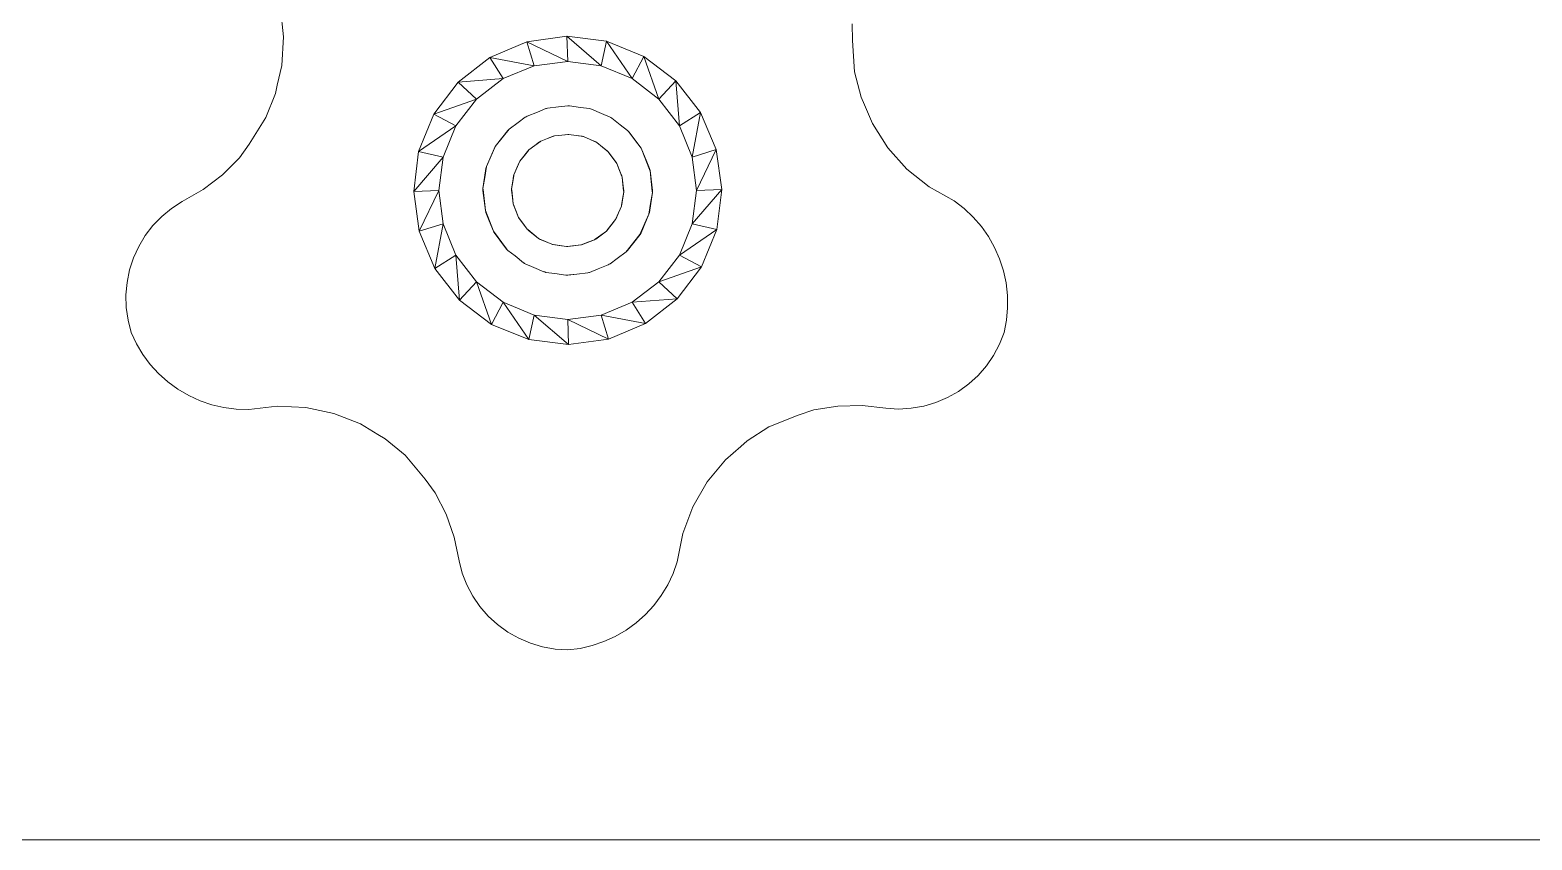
# Model space of a CAD drawing. Header units: inches. Extents: x -827 to 154, y -802 to 207.
# Drawn here: x -465.292 to -462.054, y -213.343 to -211.598 of the extents above; entities that cross this region are included whole.
import ezdxf

# ---------------------------------------------------------------- set-up
doc = ezdxf.new("R2010")
doc.units = ezdxf.units.IN
doc.header["$MEASUREMENT"] = 0
doc.layers.add('Layer0', color=7, linetype='Continuous', lineweight=9)
doc.layers.add('Miter_Saw_Station_skp', color=8, linetype='Continuous', lineweight=9)

# ---------------------------------------------------------------- blocks, each defined once
blk = doc.blocks.new('Miter_Saw_Station_skp_23-V33-Level 1')
at = {"layer": 'Layer0'}
for p, q in [((0.1475, 0.9312), (0.173, 0.9395)), ((0.1475, 0.9312), (0.173, 0.9395)), ((0.173, 0.9395), (0.1992, 0.9452)), ((0.173, 0.9395), (0.1992, 0.9452)), ((0.1992, 0.9452), (0.2259, 0.9482)), ((0.1992, 0.9452), (0.2259, 0.9482)), ((0.2259, 0.9482), (0.2527, 0.9485)), ((0.2259, 0.9482), (0.2527, 0.9485)), ((0.2527, 0.9485), (0.2794, 0.9462)), ((0.2527, 0.9485), (0.2794, 0.9462)), ((0.2794, 0.9462), (0.3057, 0.9409)), ((0.2794, 0.9462), (0.3057, 0.9409)), ((0.3057, 0.9409), (0.3311, 0.9309)), ((0.3057, 0.9409), (0.3311, 0.9309)), ((0.0776, 0.8918), (0.0995, 0.9073)), ((0.0776, 0.8918), (0.0995, 0.9073)), ((0.0995, 0.9073), (0.1229, 0.9204)), ((0.0995, 0.9073), (0.1229, 0.9204)), ((0.1475, 0.9312), (0.1229, 0.9204)), ((0.1229, 0.9204), (0.1475, 0.9312)), ((0.3311, 0.9309), (0.3552, 0.9181)), ((0.3311, 0.9309), (0.3552, 0.9181)), ((0.3552, 0.9181), (0.3777, 0.9027)), ((0.3552, 0.9181), (0.3777, 0.9027)), ((0.0573, 0.8743), (0.0389, 0.8547)), ((0.0389, 0.8547), (0.0573, 0.8743)), ((0.0573, 0.8743), (0.0776, 0.8918)), ((0.0573, 0.8743), (0.0776, 0.8918)), ((0.3777, 0.9027), (0.3983, 0.8848)), ((0.3777, 0.9027), (0.3983, 0.8848)), ((0.3983, 0.8848), (0.4167, 0.8647)), ((0.4167, 0.8647), (0.3983, 0.8848)), ((0.0389, 0.8547), (0.0225, 0.8335)), ((0.0225, 0.8335), (0.0389, 0.8547)), ((0.4327, 0.8426), (0.4167, 0.8647)), ((0.4167, 0.8647), (0.4327, 0.8426)), ((0.4461, 0.8189), (0.4327, 0.8426)), ((0.4327, 0.8426), (0.4461, 0.8189)), ((-0.0076, 0.7796), (0.0225, 0.8335)), ((0.0225, 0.8335), (-0.0076, 0.7796)), ((0.4461, 0.8189), (0.4567, 0.7937)), ((0.4567, 0.7937), (0.4461, 0.8189)), ((-0.0462, 0.7313), (-0.0076, 0.7796)), ((-0.0076, 0.7796), (-0.0462, 0.7313)), ((0.4567, 0.7937), (0.4644, 0.7676)), ((0.4644, 0.7676), (0.4567, 0.7937)), ((0.4567, 0.7937), (0.4644, 0.7676)), ((0.4567, 0.7937), (0.4644, 0.7676)), ((0.4644, 0.7676), (0.4691, 0.7407)), ((0.4691, 0.7407), (0.4644, 0.7676)), ((0.4644, 0.7676), (0.4691, 0.7407)), ((0.4644, 0.7676), (0.4691, 0.7407)), ((-0.0921, 0.69), (-0.0462, 0.7313)), ((-0.0921, 0.69), (-0.0462, 0.7313)), ((0.4691, 0.7407), (0.4707, 0.7135)), ((0.4707, 0.7135), (0.4691, 0.7407)), ((0.4691, 0.7407), (0.4707, 0.7135)), ((0.4691, 0.7407), (0.4707, 0.7135)), ((0.4707, 0.7135), (0.4691, 0.6862)), ((0.4691, 0.6862), (0.4707, 0.7135)), ((0.4691, 0.6862), (0.4707, 0.7135)), ((0.4691, 0.6862), (0.4707, 0.7135)), ((-0.1442, 0.6569), (-0.0921, 0.69)), ((-0.1442, 0.6569), (-0.0921, 0.69)), ((0.4632, 0.6345), (0.4691, 0.6862)), ((0.4632, 0.6345), (0.4691, 0.6862)), ((0.4691, 0.6862), (0.4632, 0.6345)), ((0.4632, 0.6345), (0.4691, 0.6862)), ((-0.1845, 0.6398), (-0.1442, 0.6569)), ((-0.1845, 0.6398), (-0.1442, 0.6569)), ((-0.3227, 0.6138), (-0.2552, 0.6185)), ((-0.3227, 0.6138), (-0.2552, 0.6185)), ((-0.2552, 0.6185), (-0.2011, 0.6327)), ((-0.2552, 0.6185), (-0.2011, 0.6327)), ((-0.2011, 0.6327), (-0.1845, 0.6398)), ((-0.2011, 0.6327), (-0.1845, 0.6398)), ((0.4632, 0.6345), (0.4644, 0.5824)), ((0.4632, 0.6345), (0.4644, 0.5824)), ((0.4632, 0.6345), (0.4644, 0.5824)), ((0.4644, 0.5824), (0.4632, 0.6345)), ((-0.359, 0.6136), (-0.3227, 0.6138)), ((-0.359, 0.6136), (-0.3227, 0.6138)), ((0.4644, 0.5824), (0.4726, 0.531)), ((0.4726, 0.531), (0.4644, 0.5824)), ((0.4726, 0.531), (0.484, 0.4966)), ((0.484, 0.4966), (0.4726, 0.531)), ((0.484, 0.4966), (0.5094, 0.4339)), ((0.5094, 0.4339), (0.484, 0.4966)), ((0.5094, 0.4339), (0.5396, 0.3868)), ((0.5396, 0.3868), (0.5094, 0.4339)), ((0.5514, 0.3731), (0.5396, 0.3868)), ((0.5396, 0.3868), (0.5514, 0.3731)), ((0.5514, 0.3731), (0.5801, 0.3402)), ((0.5801, 0.3402), (0.5514, 0.3731)), ((-0.0879, 0.3202), (-0.002, 0.332)), ((-0.002, 0.332), (-0.0879, 0.3202)), ((-0.002, 0.332), (0.084, 0.3213)), ((0.084, 0.3213), (-0.002, 0.332)), ((-0.002, 0.332), (0.072, 0.2685)), ((0.072, 0.2685), (-0.002, 0.332)), ((-0.002, 0.332), (0, 0.278)), ((0, 0.278), (-0.002, 0.332)), ((0.5801, 0.3402), (0.6278, 0.3008)), ((0.5801, 0.3402), (0.6278, 0.3008)), ((-0.1678, 0.2865), (-0.0879, 0.3202)), ((-0.0879, 0.3202), (-0.1678, 0.2865)), ((0, 0.278), (-0.0879, 0.3202)), ((0, 0.278), (-0.0879, 0.3202)), ((-0.0879, 0.3202), (-0.072, 0.2685)), ((-0.072, 0.2685), (-0.0879, 0.3202)), ((0.084, 0.3213), (0.072, 0.2685)), ((0.084, 0.3213), (0.072, 0.2685)), ((0.084, 0.3213), (0.1643, 0.2886)), ((0.1643, 0.2886), (0.084, 0.3213)), ((0.084, 0.3213), (0.139, 0.2408)), ((0.139, 0.2408), (0.084, 0.3213)), ((0.6278, 0.3008), (0.6812, 0.2699)), ((0.6278, 0.3008), (0.6812, 0.2699)), ((-0.2362, 0.2333), (-0.1678, 0.2865)), ((-0.1678, 0.2865), (-0.2362, 0.2333)), ((-0.072, 0.2685), (-0.1678, 0.2865)), ((-0.072, 0.2685), (-0.1678, 0.2865)), ((-0.1678, 0.2865), (-0.139, 0.2408)), ((-0.139, 0.2408), (-0.1678, 0.2865)), ((-0.072, 0.2685), (-0.139, 0.2408)), ((-0.072, 0.2685), (-0.139, 0.2408)), ((0, 0.278), (-0.072, 0.2685)), ((0, 0.278), (-0.072, 0.2685)), ((0.072, 0.2685), (0, 0.278)), ((0.072, 0.2685), (0, 0.278)), ((0.139, 0.2408), (0.072, 0.2685)), ((0.139, 0.2408), (0.072, 0.2685)), ((0.1643, 0.2886), (0.139, 0.2408)), ((0.1643, 0.2886), (0.139, 0.2408)), ((0.1643, 0.2886), (0.2333, 0.2362)), ((0.2333, 0.2362), (0.1643, 0.2886)), ((0.1643, 0.2886), (0.1966, 0.1966)), ((0.1966, 0.1966), (0.1643, 0.2886)), ((0.6812, 0.2699), (0.7391, 0.2481)), ((0.6812, 0.2699), (0.7391, 0.2481)), ((-0.2886, 0.1643), (-0.2362, 0.2333)), ((-0.2362, 0.2333), (-0.2886, 0.1643)), ((-0.139, 0.2408), (-0.2362, 0.2333)), ((-0.139, 0.2408), (-0.2362, 0.2333)), ((-0.2362, 0.2333), (-0.1966, 0.1966)), ((-0.1966, 0.1966), (-0.2362, 0.2333)), ((-0.139, 0.2408), (-0.1966, 0.1966)), ((-0.139, 0.2408), (-0.1966, 0.1966)), ((0.1966, 0.1966), (0.139, 0.2408)), ((0.1966, 0.1966), (0.139, 0.2408)), ((0.2333, 0.2362), (0.1966, 0.1966)), ((0.2333, 0.2362), (0.1966, 0.1966)), ((0.2333, 0.2362), (0.2865, 0.1678)), ((0.2865, 0.1678), (0.2333, 0.2362)), ((0.2333, 0.2362), (0.2408, 0.139)), ((0.2408, 0.139), (0.2333, 0.2362)), ((0.7391, 0.2481), (0.7997, 0.2362)), ((0.7391, 0.2481), (0.7997, 0.2362)), ((0.7997, 0.2362), (0.8249, 0.2271)), ((0.7997, 0.2362), (0.8249, 0.2271)), ((0.8249, 0.2271), (0.8492, 0.2156)), ((0.8249, 0.2271), (0.8492, 0.2156)), ((-0.1966, 0.1966), (-0.2886, 0.1643)), ((-0.1966, 0.1966), (-0.2886, 0.1643)), ((-0.1966, 0.1966), (-0.2408, 0.139)), ((-0.2408, 0.139), (-0.1966, 0.1966)), ((0.1966, 0.1966), (0.2408, 0.139)), ((0.2408, 0.139), (0.1966, 0.1966)), ((0.8492, 0.2156), (0.8722, 0.2018)), ((0.8492, 0.2156), (0.8722, 0.2018)), ((0.8722, 0.2018), (0.8936, 0.1857)), ((0.8722, 0.2018), (0.8936, 0.1857)), ((-0.3213, 0.084), (-0.2886, 0.1643)), ((-0.2886, 0.1643), (-0.3213, 0.084)), ((-0.2886, 0.1643), (-0.2408, 0.139)), ((-0.2408, 0.139), (-0.2886, 0.1643)), ((-0.0876, 0.1602), (-0.0432, 0.1775)), ((-0.0876, 0.1602), (-0.0454, 0.1766)), ((-0.0876, 0.1602), (-0.0473, 0.1764)), ((-0.0876, 0.1602), (-0.0473, 0.1764)), ((-0.0876, 0.1602), (-0.0654, 0.1689)), ((-0.0876, 0.1602), (-0.0654, 0.1689)), ((-0.0876, 0.1602), (-0.0654, 0.1689)), ((-0.0876, 0.1602), (-0.0654, 0.1689)), ((-0.0654, 0.1689), (-0.0473, 0.1764)), ((-0.0654, 0.1689), (-0.0473, 0.1764)), ((-0.0654, 0.1689), (-0.0473, 0.1764)), ((-0.0473, 0.1764), (-0.0432, 0.1775)), ((-0.0473, 0.1764), (-0.0454, 0.1766)), ((-0.0473, 0.1764), (-0.0454, 0.1766)), ((-0.0473, 0.1764), (-0.0454, 0.1766)), ((-0.0454, 0.1766), (-0.0432, 0.1775)), ((-0.0454, 0.1766), (-0.0432, 0.1775)), ((-0.0432, 0.1775), (-0.0454, 0.1766)), ((-0.0432, 0.1775), (0, 0.1826)), ((-0.0432, 0.1775), (0.0042, 0.1826)), ((-0.0432, 0.1775), (0.0019, 0.1823)), ((-0.0432, 0.1775), (-0.0195, 0.18)), ((-0.0432, 0.1775), (-0.0195, 0.18)), ((-0.0432, 0.1775), (-0.0195, 0.18)), ((-0.0432, 0.1775), (-0.0195, 0.18)), ((-0.0195, 0.18), (0, 0.1826)), ((-0.0195, 0.18), (0, 0.1826)), ((-0.0195, 0.18), (0, 0.1826)), ((0.0042, 0.1826), (-0.0195, 0.18)), ((0, 0.1826), (0.0019, 0.1823)), ((0, 0.1826), (0.0019, 0.1823)), ((0, 0.1826), (0.0019, 0.1823)), ((0.0042, 0.1826), (0, 0.1826)), ((0.0019, 0.1823), (0.0042, 0.1826)), ((0.0042, 0.1826), (0.0019, 0.1823)), ((0.0019, 0.1823), (0.0042, 0.1826)), ((0.0042, 0.1826), (0.0278, 0.1789)), ((0.0042, 0.1826), (0.0278, 0.1789)), ((0.0042, 0.1826), (0.0278, 0.1789)), ((0.0042, 0.1826), (0.0278, 0.1789)), ((0.0042, 0.1826), (0.0473, 0.1764)), ((0.0042, 0.1826), (0.0512, 0.175)), ((0.0042, 0.1826), (0.0513, 0.1753)), ((0.0278, 0.1789), (0.0473, 0.1764)), ((0.0278, 0.1789), (0.0473, 0.1764)), ((0.0278, 0.1789), (0.0473, 0.1764)), ((0.0513, 0.1753), (0.0278, 0.1789)), ((0.0473, 0.1764), (0.049, 0.1756)), ((0.0473, 0.1764), (0.049, 0.1756)), ((0.0473, 0.1764), (0.049, 0.1756)), ((0.0513, 0.1753), (0.0473, 0.1764)), ((0.049, 0.1756), (0.0513, 0.1753)), ((0.0513, 0.1753), (0.049, 0.1756)), ((0.049, 0.1756), (0.0513, 0.1753)), ((0.0512, 0.175), (0.0731, 0.1656)), ((0.0512, 0.175), (0.0913, 0.1581)), ((0.0512, 0.175), (0.0948, 0.1558)), ((0.0513, 0.1753), (0.0731, 0.1656)), ((0.0513, 0.1753), (0.0731, 0.1656)), ((0.0513, 0.1753), (0.0731, 0.1656)), ((0.0513, 0.1753), (0.0913, 0.1581)), ((0.0513, 0.1753), (0.0948, 0.1558)), ((0.0513, 0.1753), (0.095, 0.156)), ((0.0731, 0.1656), (0.0913, 0.1581)), ((0.0731, 0.1656), (0.0913, 0.1581)), ((0.0731, 0.1656), (0.0913, 0.1581)), ((0.095, 0.156), (0.0731, 0.1656)), ((0.2865, 0.1678), (0.2408, 0.139)), ((0.2865, 0.1678), (0.2408, 0.139)), ((0.2865, 0.1678), (0.2685, 0.072)), ((0.2865, 0.1678), (0.2685, 0.072)), ((0.2865, 0.1678), (0.3202, 0.0879)), ((0.3202, 0.0879), (0.2865, 0.1678)), ((0.8936, 0.1857), (0.9134, 0.1675)), ((0.8936, 0.1857), (0.9134, 0.1675)), ((0.9312, 0.1475), (0.9134, 0.1675)), ((0.9134, 0.1675), (0.9312, 0.1475)), ((-0.2408, 0.139), (-0.3213, 0.084)), ((-0.2408, 0.139), (-0.3213, 0.084)), ((-0.2408, 0.139), (-0.2685, 0.072)), ((-0.2685, 0.072), (-0.2408, 0.139)), ((-0.1291, 0.1291), (-0.1276, 0.1303)), ((-0.1291, 0.1291), (-0.1276, 0.1303)), ((-0.1291, 0.1291), (-0.1276, 0.1303)), ((-0.1276, 0.1303), (-0.1261, 0.1321)), ((-0.1276, 0.1303), (-0.1261, 0.1321)), ((-0.1276, 0.1303), (-0.1261, 0.1321)), ((-0.1261, 0.1321), (-0.0913, 0.1581)), ((-0.1261, 0.1321), (-0.1069, 0.1462)), ((-0.1261, 0.1321), (-0.1069, 0.1462)), ((-0.1261, 0.1321), (-0.1069, 0.1462)), ((-0.1261, 0.1321), (-0.1069, 0.1462)), ((-0.1069, 0.1462), (-0.0913, 0.1581)), ((-0.1069, 0.1462), (-0.0913, 0.1581)), ((-0.1069, 0.1462), (-0.0913, 0.1581)), ((-0.0913, 0.1581), (-0.1069, 0.1462)), ((-0.0913, 0.1581), (-0.0895, 0.1589)), ((-0.0913, 0.1581), (-0.0895, 0.1589)), ((-0.0913, 0.1581), (-0.0895, 0.1589)), ((-0.0895, 0.1589), (-0.0876, 0.1602)), ((-0.0895, 0.1589), (-0.0876, 0.1602)), ((-0.0895, 0.1589), (-0.0876, 0.1602)), ((0.0913, 0.1581), (0.0928, 0.157)), ((0.0913, 0.1581), (0.0928, 0.157)), ((0.0913, 0.1581), (0.0928, 0.157)), ((0.095, 0.156), (0.0913, 0.1581)), ((0.0928, 0.157), (0.095, 0.156)), ((0.0928, 0.157), (0.095, 0.156)), ((0.095, 0.156), (0.0928, 0.157)), ((0.0948, 0.1558), (0.1135, 0.1411)), ((0.0948, 0.1558), (0.1291, 0.1291)), ((0.0948, 0.1558), (0.1319, 0.126)), ((0.095, 0.156), (0.1135, 0.1411)), ((0.095, 0.156), (0.1135, 0.1411)), ((0.095, 0.156), (0.1135, 0.1411)), ((0.095, 0.156), (0.1291, 0.1291)), ((0.095, 0.156), (0.1319, 0.126)), ((0.095, 0.156), (0.1321, 0.1261)), ((0.1135, 0.1411), (0.1291, 0.1291)), ((0.1135, 0.1411), (0.1291, 0.1291)), ((0.1135, 0.1411), (0.1291, 0.1291)), ((0.1321, 0.1261), (0.1135, 0.1411)), ((0.2408, 0.139), (0.2685, 0.072)), ((0.2408, 0.139), (0.2685, 0.072)), ((0.947, 0.1258), (0.9312, 0.1475)), ((0.9312, 0.1475), (0.947, 0.1258)), ((-0.156, 0.095), (-0.1411, 0.1135)), ((-0.156, 0.095), (-0.1411, 0.1135)), ((-0.1411, 0.1135), (-0.156, 0.095)), ((-0.1411, 0.1135), (-0.1291, 0.1291)), ((-0.1411, 0.1135), (-0.1291, 0.1291)), ((-0.1411, 0.1135), (-0.1291, 0.1291)), ((-0.058, 0.106), (-0.0835, 0.0874)), ((-0.0835, 0.0874), (-0.0592, 0.1051)), ((-0.0592, 0.1051), (-0.0707, 0.0967)), ((-0.0707, 0.0967), (-0.0604, 0.1046)), ((-0.0707, 0.0967), (-0.0604, 0.1046)), ((-0.0592, 0.1051), (-0.0604, 0.1046)), ((-0.0604, 0.1046), (-0.0592, 0.1051)), ((-0.058, 0.106), (-0.0592, 0.1051)), ((-0.0592, 0.1051), (-0.058, 0.106)), ((-0.0286, 0.1174), (-0.058, 0.106)), ((-0.058, 0.106), (-0.03, 0.1169)), ((-0.058, 0.106), (-0.0433, 0.1117)), ((-0.058, 0.106), (-0.0433, 0.1117)), ((-0.03, 0.1169), (-0.0433, 0.1117)), ((-0.0433, 0.1117), (-0.0313, 0.1167)), ((-0.0433, 0.1117), (-0.0313, 0.1167)), ((-0.03, 0.1169), (-0.0313, 0.1167)), ((-0.0313, 0.1167), (-0.03, 0.1169)), ((-0.0286, 0.1174), (-0.03, 0.1169)), ((-0.03, 0.1169), (-0.0286, 0.1174)), ((0.0028, 0.1208), (-0.0286, 0.1174)), ((-0.0286, 0.1174), (0.0013, 0.1207)), ((-0.0286, 0.1174), (-0.0129, 0.1191)), ((-0.0286, 0.1174), (-0.0129, 0.1191)), ((-0.0129, 0.1191), (0, 0.1208)), ((-0.0129, 0.1191), (0, 0.1208)), ((0.0013, 0.1207), (-0.0129, 0.1191)), ((0, 0.1208), (0.0013, 0.1207)), ((0.0013, 0.1207), (0, 0.1208)), ((0.0013, 0.1207), (0.0028, 0.1208)), ((0.0028, 0.1208), (0.0013, 0.1207)), ((0.0028, 0.1208), (0.0184, 0.1184)), ((0.0028, 0.1208), (0.0184, 0.1184)), ((0.034, 0.116), (0.0028, 0.1208)), ((0.0028, 0.1208), (0.0324, 0.1162)), ((0.0184, 0.1184), (0.0313, 0.1167)), ((0.0184, 0.1184), (0.0313, 0.1167)), ((0.0324, 0.1162), (0.0184, 0.1184)), ((0.0324, 0.1162), (0.0313, 0.1167)), ((0.0313, 0.1167), (0.0324, 0.1162)), ((0.034, 0.116), (0.0324, 0.1162)), ((0.0324, 0.1162), (0.034, 0.116)), ((0.034, 0.116), (0.0484, 0.1096)), ((0.034, 0.116), (0.0484, 0.1096)), ((0.0628, 0.1032), (0.034, 0.116)), ((0.034, 0.116), (0.0614, 0.1039)), ((0.0484, 0.1096), (0.0604, 0.1046)), ((0.0484, 0.1096), (0.0604, 0.1046)), ((0.0614, 0.1039), (0.0484, 0.1096)), ((0.0614, 0.1039), (0.0604, 0.1046)), ((0.0604, 0.1046), (0.0614, 0.1039)), ((0.0628, 0.1032), (0.0614, 0.1039)), ((0.0614, 0.1039), (0.0628, 0.1032)), ((0.0628, 0.1032), (0.0751, 0.0934)), ((0.0628, 0.1032), (0.0751, 0.0934)), ((0.0874, 0.0835), (0.0628, 0.1032)), ((0.0628, 0.1032), (0.0862, 0.0844)), ((0.1291, 0.1291), (0.1303, 0.1276)), ((0.1291, 0.1291), (0.1303, 0.1276)), ((0.1291, 0.1291), (0.1303, 0.1276)), ((0.1321, 0.1261), (0.1291, 0.1291)), ((0.1303, 0.1276), (0.1321, 0.1261)), ((0.1303, 0.1276), (0.1321, 0.1261)), ((0.1321, 0.1261), (0.1303, 0.1276)), ((0.1462, 0.1069), (0.1319, 0.126)), ((0.1321, 0.1261), (0.1462, 0.1069)), ((0.1321, 0.1261), (0.1462, 0.1069)), ((0.1462, 0.1069), (0.1321, 0.1261)), ((0.1462, 0.1069), (0.1321, 0.1261)), ((0.1462, 0.1069), (0.1581, 0.0913)), ((0.1462, 0.1069), (0.1581, 0.0913)), ((0.1581, 0.0913), (0.1462, 0.1069)), ((0.9605, 0.1026), (0.947, 0.1258)), ((0.947, 0.1258), (0.9605, 0.1026)), ((0.9716, 0.0782), (0.9605, 0.1026)), ((0.9605, 0.1026), (0.9716, 0.0782)), ((-0.332, -0.002), (-0.3213, 0.084)), ((-0.3213, 0.084), (-0.332, -0.002)), ((-0.2685, 0.072), (-0.332, -0.002)), ((-0.2685, 0.072), (-0.332, -0.002)), ((-0.3213, 0.084), (-0.2685, 0.072)), ((-0.2685, 0.072), (-0.3213, 0.084)), ((-0.2685, 0.072), (-0.278, 0)), ((-0.278, 0), (-0.2685, 0.072)), ((-0.1753, 0.0513), (-0.1656, 0.0731)), ((-0.1753, 0.0513), (-0.1656, 0.0731)), ((-0.1656, 0.0731), (-0.1753, 0.0513)), ((-0.1656, 0.0731), (-0.1581, 0.0913)), ((-0.1656, 0.0731), (-0.1581, 0.0913)), ((-0.1656, 0.0731), (-0.1581, 0.0913)), ((-0.1581, 0.0913), (-0.157, 0.0928)), ((-0.1581, 0.0913), (-0.157, 0.0928)), ((-0.1581, 0.0913), (-0.157, 0.0928)), ((-0.157, 0.0928), (-0.156, 0.095)), ((-0.157, 0.0928), (-0.156, 0.095)), ((-0.157, 0.0928), (-0.156, 0.095)), ((-0.1032, 0.0628), (-0.0934, 0.0751)), ((-0.1032, 0.0628), (-0.0934, 0.0751)), ((-0.0835, 0.0874), (-0.0934, 0.0751)), ((-0.0934, 0.0751), (-0.0854, 0.0854)), ((-0.0934, 0.0751), (-0.0854, 0.0854)), ((-0.0835, 0.0874), (-0.0854, 0.0854)), ((-0.0854, 0.0854), (-0.0844, 0.0862)), ((-0.0854, 0.0854), (-0.0844, 0.0862)), ((-0.0844, 0.0862), (-0.0835, 0.0874)), ((-0.0844, 0.0862), (-0.0835, 0.0874)), ((-0.0835, 0.0874), (-0.0844, 0.0862)), ((-0.0835, 0.0874), (-0.0707, 0.0967)), ((-0.0835, 0.0874), (-0.0707, 0.0967)), ((0.0751, 0.0934), (0.0854, 0.0854)), ((0.0751, 0.0934), (0.0854, 0.0854)), ((0.0862, 0.0844), (0.0751, 0.0934)), ((0.0862, 0.0844), (0.0854, 0.0854)), ((0.0854, 0.0854), (0.0862, 0.0844)), ((0.0874, 0.0835), (0.0862, 0.0844)), ((0.0862, 0.0844), (0.0874, 0.0835)), ((0.0967, 0.0707), (0.0874, 0.0835)), ((0.0874, 0.0835), (0.0967, 0.0707)), ((0.1051, 0.0592), (0.0874, 0.0835)), ((0.0874, 0.0835), (0.1046, 0.0604)), ((0.0874, 0.0835), (0.0967, 0.0707)), ((0.1046, 0.0604), (0.0967, 0.0707)), ((0.0967, 0.0707), (0.1046, 0.0604)), ((0.1581, 0.0913), (0.1589, 0.0895)), ((0.1581, 0.0913), (0.1589, 0.0895)), ((0.1589, 0.0895), (0.1581, 0.0913)), ((0.1589, 0.0895), (0.1602, 0.0876)), ((0.1589, 0.0895), (0.1602, 0.0876)), ((0.1602, 0.0876), (0.1589, 0.0895)), ((0.1602, 0.0876), (0.16, 0.0875)), ((0.16, 0.0875), (0.1602, 0.0876)), ((0.1602, 0.0876), (0.16, 0.0875)), ((0.1602, 0.0876), (0.16, 0.0875)), ((0.1689, 0.0654), (0.16, 0.0875)), ((0.1602, 0.0876), (0.1689, 0.0654)), ((0.1602, 0.0876), (0.1689, 0.0654)), ((0.1689, 0.0654), (0.1602, 0.0876)), ((0.1689, 0.0654), (0.1602, 0.0876)), ((0.1689, 0.0654), (0.1764, 0.0473)), ((0.1689, 0.0654), (0.1764, 0.0473)), ((0.1764, 0.0473), (0.1689, 0.0654)), ((0.3202, 0.0879), (0.2685, 0.072)), ((0.3202, 0.0879), (0.2685, 0.072)), ((0.2685, 0.072), (0.278, 0)), ((0.2685, 0.072), (0.278, 0)), ((0.3202, 0.0879), (0.278, 0)), ((0.3202, 0.0879), (0.278, 0)), ((0.332, 0.002), (0.3202, 0.0879)), ((0.332, 0.002), (0.3202, 0.0879)), ((0.9716, 0.0782), (0.9802, 0.0528)), ((0.9802, 0.0528), (0.9716, 0.0782)), ((0.9716, 0.0782), (0.9802, 0.0528)), ((0.9716, 0.0782), (0.9802, 0.0528)), ((-0.1764, 0.0473), (-0.1789, 0.0278)), ((-0.1789, 0.0278), (-0.1764, 0.0473)), ((-0.1789, 0.0278), (-0.1764, 0.0473)), ((-0.1764, 0.0473), (-0.1756, 0.049)), ((-0.1764, 0.0473), (-0.1756, 0.049)), ((-0.1764, 0.0473), (-0.1756, 0.049)), ((-0.1753, 0.0513), (-0.1756, 0.049)), ((-0.1756, 0.049), (-0.1753, 0.0513)), ((-0.1756, 0.049), (-0.1753, 0.0513)), ((-0.116, 0.034), (-0.1184, 0.0184)), ((-0.116, 0.034), (-0.1167, 0.0313)), ((-0.1167, 0.0313), (-0.1162, 0.0324)), ((-0.1167, 0.0313), (-0.1162, 0.0324)), ((-0.1162, 0.0324), (-0.116, 0.034)), ((-0.1162, 0.0324), (-0.116, 0.034)), ((-0.116, 0.034), (-0.1162, 0.0324)), ((-0.116, 0.034), (-0.1096, 0.0484)), ((-0.116, 0.034), (-0.1096, 0.0484)), ((-0.1032, 0.0628), (-0.1096, 0.0484)), ((-0.1096, 0.0484), (-0.1046, 0.0604)), ((-0.1096, 0.0484), (-0.1046, 0.0604)), ((-0.1032, 0.0628), (-0.1046, 0.0604)), ((-0.1046, 0.0604), (-0.1039, 0.0614)), ((-0.1046, 0.0604), (-0.1039, 0.0614)), ((-0.1039, 0.0614), (-0.1032, 0.0628)), ((-0.1039, 0.0614), (-0.1032, 0.0628)), ((-0.1032, 0.0628), (-0.1039, 0.0614)), ((0.1051, 0.0592), (0.1046, 0.0604)), ((0.1046, 0.0604), (0.1051, 0.0592)), ((0.1051, 0.0592), (0.106, 0.058)), ((0.1051, 0.0592), (0.106, 0.058)), ((0.1117, 0.0433), (0.106, 0.058)), ((0.106, 0.058), (0.1117, 0.0433)), ((0.1169, 0.03), (0.106, 0.058)), ((0.106, 0.058), (0.1167, 0.0313)), ((0.106, 0.058), (0.1117, 0.0433)), ((0.1167, 0.0313), (0.1117, 0.0433)), ((0.1117, 0.0433), (0.1167, 0.0313)), ((0.1764, 0.0473), (0.1766, 0.0454)), ((0.1764, 0.0473), (0.1766, 0.0454)), ((0.1766, 0.0454), (0.1764, 0.0473)), ((0.1766, 0.0454), (0.1775, 0.0432)), ((0.1766, 0.0454), (0.1775, 0.0432)), ((0.1775, 0.0432), (0.1766, 0.0454)), ((0.1775, 0.0432), (0.1772, 0.0431)), ((0.1772, 0.0431), (0.1775, 0.0432)), ((0.1775, 0.0432), (0.1772, 0.0431)), ((0.1775, 0.0432), (0.1772, 0.0431)), ((0.18, 0.0195), (0.1772, 0.0431)), ((0.1775, 0.0432), (0.18, 0.0195)), ((0.1775, 0.0432), (0.18, 0.0195)), ((0.18, 0.0195), (0.1775, 0.0432)), ((0.18, 0.0195), (0.1775, 0.0432)), ((0.9802, 0.0528), (0.9862, 0.0266)), ((0.9862, 0.0266), (0.9802, 0.0528)), ((0.9802, 0.0528), (0.9862, 0.0266)), ((0.9802, 0.0528), (0.9862, 0.0266)), ((-0.278, 0), (-0.332, -0.002)), ((-0.278, 0), (-0.3202, -0.0879)), ((-0.278, 0), (-0.3202, -0.0879)), ((-0.2685, -0.072), (-0.278, 0)), ((-0.2685, -0.072), (-0.278, 0)), ((-0.1826, 0.0042), (-0.1789, 0.0278)), ((-0.1789, 0.0278), (-0.1826, 0.0042)), ((-0.1789, 0.0278), (-0.1826, 0.0042)), ((-0.1826, 0.0042), (-0.1823, 0.0019)), ((-0.1823, 0.0019), (-0.1826, 0.0042)), ((-0.1823, 0.0019), (-0.1826, 0.0042)), ((-0.1826, 0), (-0.1823, 0.0019)), ((-0.1823, 0.0019), (-0.1826, 0)), ((-0.1826, 0), (-0.1823, 0.0019)), ((-0.1208, 0.0028), (-0.1184, 0.0184)), ((-0.1208, 0.0028), (-0.1184, 0.0184)), ((-0.1207, 0.0013), (-0.1208, 0.0028)), ((-0.1208, 0.0028), (-0.1207, 0.0013)), ((-0.1208, 0.0028), (-0.1191, -0.0129)), ((-0.1208, 0.0028), (-0.1208, 0)), ((-0.1208, 0.0028), (-0.1207, 0.0013)), ((-0.1208, 0), (-0.1207, 0.0013)), ((-0.1208, 0), (-0.1207, 0.0013)), ((-0.1184, 0.0184), (-0.1167, 0.0313)), ((-0.1184, 0.0184), (-0.1167, 0.0313)), ((0.1169, 0.03), (0.1167, 0.0313)), ((0.1167, 0.0313), (0.1169, 0.03)), ((0.1169, 0.03), (0.1174, 0.0286)), ((0.1169, 0.03), (0.1174, 0.0286)), ((0.1191, 0.0129), (0.1174, 0.0286)), ((0.1174, 0.0286), (0.1191, 0.0129)), ((0.1207, -0.0013), (0.1174, 0.0286)), ((0.1174, 0.0286), (0.1208, 0)), ((0.1174, 0.0286), (0.1191, 0.0129)), ((0.1208, 0), (0.1191, 0.0129)), ((0.1208, 0), (0.1191, 0.0129)), ((0.1826, 0), (0.18, 0.0195)), ((0.18, 0.0195), (0.1826, 0)), ((0.1826, 0), (0.18, 0.0195)), ((0.18, 0.0195), (0.1826, -0.0042)), ((0.18, 0.0195), (0.1823, -0.0019)), ((0.332, 0.002), (0.2685, -0.072)), ((0.332, 0.002), (0.2685, -0.072)), ((0.278, 0), (0.2685, -0.072)), ((0.332, 0.002), (0.278, 0)), ((0.332, 0.002), (0.278, 0)), ((0.3213, -0.084), (0.332, 0.002)), ((0.332, 0.002), (0.3213, -0.084)), ((0.9862, 0.0266), (0.9893, 0)), ((0.9893, 0), (0.9862, 0.0266)), ((0.9862, 0.0266), (0.9893, 0)), ((0.9862, 0.0266), (0.9893, 0)), ((-0.332, -0.002), (-0.278, 0)), ((-0.332, -0.002), (-0.3202, -0.0879)), ((-0.332, -0.002), (-0.3202, -0.0879)), ((-0.1826, 0), (-0.18, -0.0195)), ((-0.18, -0.0195), (-0.1826, 0)), ((-0.18, -0.0195), (-0.1826, 0)), ((-0.18, -0.0195), (-0.1826, 0)), ((-0.1775, -0.0432), (-0.18, -0.0195)), ((-0.1775, -0.0432), (-0.18, -0.0195)), ((-0.18, -0.0195), (-0.1775, -0.0432)), ((-0.18, -0.0195), (-0.1775, -0.0432)), ((-0.1191, -0.0129), (-0.1208, 0)), ((-0.1208, 0), (-0.1191, -0.0129)), ((-0.1174, -0.0286), (-0.1191, -0.0129)), ((-0.1191, -0.0129), (-0.1174, -0.0286)), ((-0.1169, -0.03), (-0.1174, -0.0286)), ((-0.1174, -0.0286), (-0.1169, -0.03)), ((-0.1174, -0.0286), (-0.1117, -0.0433)), ((-0.1174, -0.0286), (-0.1167, -0.0313)), ((-0.1174, -0.0286), (-0.1169, -0.03)), ((-0.1167, -0.0313), (-0.1169, -0.03)), ((-0.1169, -0.03), (-0.1167, -0.0313)), ((-0.1117, -0.0433), (-0.1167, -0.0313)), ((-0.1167, -0.0313), (-0.1117, -0.0433)), ((0.1162, -0.0324), (0.1208, -0.0028)), ((0.1162, -0.0324), (0.1167, -0.0313)), ((0.1162, -0.0324), (0.1167, -0.0313)), ((0.1208, -0.0028), (0.1167, -0.0313)), ((0.1167, -0.0313), (0.1184, -0.0184)), ((0.1167, -0.0313), (0.1184, -0.0184)), ((0.1184, -0.0184), (0.1208, -0.0028)), ((0.1208, -0.0028), (0.1184, -0.0184)), ((0.1208, -0.0028), (0.1184, -0.0184)), ((0.1207, -0.0013), (0.1208, 0)), ((0.1208, 0), (0.1207, -0.0013)), ((0.1207, -0.0013), (0.1208, -0.0028)), ((0.1208, -0.0028), (0.1207, -0.0013)), ((0.1764, -0.0473), (0.1789, -0.0278)), ((0.1764, -0.0473), (0.1789, -0.0278)), ((0.1764, -0.0473), (0.1789, -0.0278)), ((0.1789, -0.0278), (0.1826, -0.0042)), ((0.1789, -0.0278), (0.1826, -0.0042)), ((0.1789, -0.0278), (0.1826, -0.0042)), ((0.1826, 0), (0.1823, -0.0019)), ((0.1823, -0.0019), (0.1826, 0)), ((0.1823, -0.0019), (0.1826, 0)), ((0.1826, -0.0042), (0.1823, -0.0019)), ((0.1826, -0.0042), (0.1823, -0.0019)), ((0.1823, -0.0019), (0.1826, -0.0042)), ((0.1823, -0.0019), (0.1823, -0.0042)), ((0.1823, -0.0042), (0.1823, -0.0019)), ((0.278, 0), (0.2685, -0.072)), ((0.9877, -0.0272), (0.983, -0.0541)), ((0.983, -0.0541), (0.9877, -0.0272)), ((0.983, -0.0541), (0.9877, -0.0272)), ((0.983, -0.0541), (0.9877, -0.0272)), ((0.9893, 0), (0.9877, -0.0272)), ((0.9877, -0.0272), (0.9893, 0)), ((0.9877, -0.0272), (0.9893, 0)), ((0.9877, -0.0272), (0.9893, 0)), ((-0.1766, -0.0454), (-0.1775, -0.0432)), ((-0.1775, -0.0432), (-0.1766, -0.0454)), ((-0.1775, -0.0432), (-0.1766, -0.0454)), ((-0.1766, -0.0454), (-0.1775, -0.0432)), ((-0.1764, -0.0473), (-0.1766, -0.0454)), ((-0.1764, -0.0473), (-0.1766, -0.0454)), ((-0.1766, -0.0454), (-0.1764, -0.0473)), ((-0.1764, -0.0473), (-0.1766, -0.0454)), ((-0.1764, -0.0473), (-0.1689, -0.0654)), ((-0.1764, -0.0473), (-0.1689, -0.0654)), ((-0.1689, -0.0654), (-0.1764, -0.0473)), ((-0.106, -0.058), (-0.1117, -0.0433)), ((-0.1117, -0.0433), (-0.106, -0.058)), ((-0.1051, -0.0592), (-0.106, -0.058)), ((-0.106, -0.058), (-0.1051, -0.0592)), ((-0.106, -0.058), (-0.0967, -0.0707)), ((-0.106, -0.058), (-0.1046, -0.0604)), ((-0.106, -0.058), (-0.1051, -0.0592)), ((-0.1046, -0.0604), (-0.1051, -0.0592)), ((-0.1051, -0.0592), (-0.1046, -0.0604)), ((-0.0967, -0.0707), (-0.1046, -0.0604)), ((-0.1046, -0.0604), (-0.0967, -0.0707)), ((0.0844, -0.0862), (0.1032, -0.0628)), ((0.1032, -0.0628), (0.0854, -0.0854)), ((0.0934, -0.0751), (0.1032, -0.0628)), ((0.0934, -0.0751), (0.1032, -0.0628)), ((0.1032, -0.0628), (0.0934, -0.0751)), ((0.1039, -0.0614), (0.1032, -0.0628)), ((0.1032, -0.0628), (0.1039, -0.0614)), ((0.1039, -0.0614), (0.116, -0.034)), ((0.1039, -0.0614), (0.1046, -0.0604)), ((0.1039, -0.0614), (0.1046, -0.0604)), ((0.116, -0.034), (0.1046, -0.0604)), ((0.1046, -0.0604), (0.1096, -0.0484)), ((0.1046, -0.0604), (0.1096, -0.0484)), ((0.1096, -0.0484), (0.116, -0.034)), ((0.1096, -0.0484), (0.116, -0.034)), ((0.116, -0.034), (0.1096, -0.0484)), ((0.1162, -0.0324), (0.116, -0.034)), ((0.116, -0.034), (0.1162, -0.0324)), ((0.1656, -0.0731), (0.1753, -0.0513)), ((0.1656, -0.0731), (0.1753, -0.0513)), ((0.1656, -0.0731), (0.1753, -0.0513)), ((0.1756, -0.049), (0.175, -0.0512)), ((0.175, -0.0512), (0.1756, -0.049)), ((0.175, -0.0512), (0.1753, -0.0513)), ((0.175, -0.0512), (0.1753, -0.0513)), ((0.1753, -0.0513), (0.175, -0.0512)), ((0.1753, -0.0513), (0.175, -0.0512)), ((0.1753, -0.0513), (0.1756, -0.049)), ((0.1753, -0.0513), (0.1756, -0.049)), ((0.1756, -0.049), (0.1753, -0.0513)), ((0.1756, -0.049), (0.1764, -0.0473)), ((0.1756, -0.049), (0.1764, -0.0473)), ((0.1756, -0.049), (0.1764, -0.0473)), ((0.983, -0.0541), (0.9752, -0.0803)), ((0.9752, -0.0803), (0.983, -0.0541)), ((0.9752, -0.0803), (0.983, -0.0541)), ((0.9752, -0.0803), (0.983, -0.0541)), ((-0.2685, -0.072), (-0.3202, -0.0879)), ((-0.2685, -0.072), (-0.3202, -0.0879)), ((-0.3202, -0.0879), (-0.2865, -0.1678)), ((-0.3202, -0.0879), (-0.2865, -0.1678)), ((-0.2685, -0.072), (-0.2865, -0.1678)), ((-0.2685, -0.072), (-0.2865, -0.1678)), ((-0.2408, -0.139), (-0.2685, -0.072)), ((-0.2408, -0.139), (-0.2685, -0.072)), ((-0.1689, -0.0654), (-0.1602, -0.0876)), ((-0.1689, -0.0654), (-0.1602, -0.0876)), ((-0.1689, -0.0654), (-0.1602, -0.0876)), ((-0.1602, -0.0876), (-0.1589, -0.0895)), ((-0.1602, -0.0876), (-0.1589, -0.0895)), ((-0.1589, -0.0895), (-0.1602, -0.0876)), ((-0.1589, -0.0895), (-0.1581, -0.0913)), ((-0.1589, -0.0895), (-0.1581, -0.0913)), ((-0.1581, -0.0913), (-0.1589, -0.0895)), ((-0.1581, -0.0913), (-0.1462, -0.1069)), ((-0.1581, -0.0913), (-0.1462, -0.1069)), ((-0.1462, -0.1069), (-0.1581, -0.0913)), ((-0.0874, -0.0835), (-0.0967, -0.0707)), ((-0.0967, -0.0707), (-0.0874, -0.0835)), ((-0.0874, -0.0835), (-0.0862, -0.0844)), ((-0.0874, -0.0835), (-0.0862, -0.0844)), ((-0.0874, -0.0835), (-0.0628, -0.1032)), ((-0.0862, -0.0844), (-0.0854, -0.0854)), ((-0.0862, -0.0844), (-0.0854, -0.0854)), ((-0.0862, -0.0844), (-0.0751, -0.0934)), ((-0.0628, -0.1032), (-0.0862, -0.0844)), ((-0.0751, -0.0934), (-0.0854, -0.0854)), ((-0.0854, -0.0854), (-0.0751, -0.0934)), ((-0.0628, -0.1032), (-0.0751, -0.0934)), ((-0.0751, -0.0934), (-0.0628, -0.1032)), ((0.058, -0.106), (0.0835, -0.0874)), ((0.0835, -0.0874), (0.0592, -0.1051)), ((0.0592, -0.1051), (0.0707, -0.0967)), ((0.0604, -0.1046), (0.0707, -0.0967)), ((0.0707, -0.0967), (0.0604, -0.1046)), ((0.0707, -0.0967), (0.0835, -0.0874)), ((0.0835, -0.0874), (0.0707, -0.0967)), ((0.0844, -0.0862), (0.0835, -0.0874)), ((0.0835, -0.0874), (0.0844, -0.0862)), ((0.0844, -0.0862), (0.0854, -0.0854)), ((0.0844, -0.0862), (0.0854, -0.0854)), ((0.0854, -0.0854), (0.0934, -0.0751)), ((0.0854, -0.0854), (0.0934, -0.0751)), ((0.1411, -0.1135), (0.156, -0.095)), ((0.1411, -0.1135), (0.156, -0.095)), ((0.1411, -0.1135), (0.156, -0.095)), ((0.157, -0.0928), (0.1558, -0.0948)), ((0.1558, -0.0948), (0.157, -0.0928)), ((0.156, -0.095), (0.157, -0.0928)), ((0.156, -0.095), (0.157, -0.0928)), ((0.157, -0.0928), (0.156, -0.095)), ((0.157, -0.0928), (0.1581, -0.0913)), ((0.157, -0.0928), (0.1581, -0.0913)), ((0.157, -0.0928), (0.1581, -0.0913)), ((0.1581, -0.0913), (0.1656, -0.0731)), ((0.1581, -0.0913), (0.1656, -0.0731)), ((0.1581, -0.0913), (0.1656, -0.0731)), ((0.2685, -0.072), (0.2408, -0.139)), ((0.2685, -0.072), (0.2408, -0.139)), ((0.3213, -0.084), (0.2408, -0.139)), ((0.3213, -0.084), (0.2408, -0.139)), ((0.3213, -0.084), (0.2685, -0.072)), ((0.2685, -0.072), (0.3213, -0.084)), ((0.2886, -0.1643), (0.3213, -0.084)), ((0.3213, -0.084), (0.2886, -0.1643)), ((0.9752, -0.0803), (0.9646, -0.1054)), ((0.9646, -0.1054), (0.9752, -0.0803)), ((0.9646, -0.1054), (0.9752, -0.0803)), ((0.9646, -0.1054), (0.9752, -0.0803)), ((-0.1462, -0.1069), (-0.1321, -0.1261)), ((-0.1462, -0.1069), (-0.1321, -0.1261)), ((-0.1462, -0.1069), (-0.1321, -0.1261)), ((-0.1462, -0.1069), (-0.1318, -0.1259)), ((-0.1318, -0.1259), (-0.1462, -0.1069)), ((-0.1321, -0.1261), (-0.1303, -0.1276)), ((-0.1321, -0.1261), (-0.1303, -0.1276)), ((-0.1321, -0.1261), (-0.1303, -0.1276)), ((-0.095, -0.156), (-0.1321, -0.1261)), ((-0.1321, -0.1261), (-0.1135, -0.1411)), ((-0.1321, -0.1261), (-0.1291, -0.1291)), ((-0.095, -0.156), (-0.1318, -0.1259)), ((-0.1303, -0.1276), (-0.1291, -0.1291)), ((-0.1303, -0.1276), (-0.1291, -0.1291)), ((-0.1291, -0.1291), (-0.1303, -0.1276)), ((-0.1291, -0.1291), (-0.1135, -0.1411)), ((-0.1291, -0.1291), (-0.1135, -0.1411)), ((-0.1135, -0.1411), (-0.1291, -0.1291)), ((-0.095, -0.156), (-0.1291, -0.1291)), ((-0.0628, -0.1032), (-0.0614, -0.1039)), ((-0.0628, -0.1032), (-0.0614, -0.1039)), ((-0.0628, -0.1032), (-0.034, -0.116)), ((-0.0614, -0.1039), (-0.0604, -0.1046)), ((-0.0614, -0.1039), (-0.0604, -0.1046)), ((-0.0614, -0.1039), (-0.0484, -0.1096)), ((-0.034, -0.116), (-0.0614, -0.1039)), ((-0.0484, -0.1096), (-0.0604, -0.1046)), ((-0.0604, -0.1046), (-0.0484, -0.1096)), ((-0.034, -0.116), (-0.0484, -0.1096)), ((-0.0484, -0.1096), (-0.034, -0.116)), ((-0.034, -0.116), (-0.0324, -0.1162)), ((-0.034, -0.116), (-0.0324, -0.1162)), ((-0.034, -0.116), (-0.0028, -0.1208)), ((-0.0324, -0.1162), (-0.0313, -0.1167)), ((-0.0324, -0.1162), (-0.0313, -0.1167)), ((-0.0324, -0.1162), (-0.0184, -0.1184)), ((-0.0028, -0.1208), (-0.0324, -0.1162)), ((-0.0184, -0.1184), (-0.0313, -0.1167)), ((-0.0313, -0.1167), (-0.0184, -0.1184)), ((-0.0028, -0.1208), (-0.0184, -0.1184)), ((-0.0184, -0.1184), (-0.0028, -0.1208)), ((-0.0028, -0.1208), (0.0286, -0.1174)), ((-0.0028, -0.1208), (-0.0013, -0.1207)), ((-0.0028, -0.1208), (-0.0013, -0.1207)), ((0.0286, -0.1174), (-0.0013, -0.1207)), ((-0.0013, -0.1207), (0.0129, -0.1191)), ((-0.0013, -0.1207), (0, -0.1208)), ((-0.0013, -0.1207), (0, -0.1208)), ((0.0129, -0.1191), (0, -0.1208)), ((0, -0.1208), (0.0129, -0.1191)), ((0.0286, -0.1174), (0.0129, -0.1191)), ((0.0129, -0.1191), (0.0286, -0.1174)), ((0.0286, -0.1174), (0.058, -0.106)), ((0.0286, -0.1174), (0.03, -0.1169)), ((0.0286, -0.1174), (0.03, -0.1169)), ((0.058, -0.106), (0.03, -0.1169)), ((0.03, -0.1169), (0.0433, -0.1117)), ((0.03, -0.1169), (0.0313, -0.1167)), ((0.03, -0.1169), (0.0313, -0.1167)), ((0.0433, -0.1117), (0.0313, -0.1167)), ((0.0313, -0.1167), (0.0433, -0.1117)), ((0.058, -0.106), (0.0433, -0.1117)), ((0.0433, -0.1117), (0.058, -0.106)), ((0.058, -0.106), (0.0592, -0.1051)), ((0.058, -0.106), (0.0592, -0.1051)), ((0.0592, -0.1051), (0.0604, -0.1046)), ((0.0592, -0.1051), (0.0604, -0.1046)), ((0.1276, -0.1303), (0.1291, -0.1291)), ((0.1276, -0.1303), (0.1291, -0.1291)), ((0.1276, -0.1303), (0.1291, -0.1291)), ((0.1291, -0.1291), (0.1411, -0.1135)), ((0.1291, -0.1291), (0.1411, -0.1135)), ((0.1291, -0.1291), (0.1411, -0.1135)), ((0.9351, -0.1512), (0.9512, -0.1291)), ((0.9351, -0.1512), (0.9512, -0.1291)), ((0.9512, -0.1291), (0.9646, -0.1054)), ((0.9512, -0.1291), (0.9646, -0.1054)), ((-0.2408, -0.139), (-0.2865, -0.1678)), ((-0.2408, -0.139), (-0.2865, -0.1678)), ((-0.2333, -0.2362), (-0.2408, -0.139)), ((-0.1966, -0.1966), (-0.2408, -0.139)), ((-0.2408, -0.139), (-0.2333, -0.2362)), ((-0.1966, -0.1966), (-0.2408, -0.139)), ((-0.1135, -0.1411), (-0.095, -0.156)), ((-0.1135, -0.1411), (-0.095, -0.156)), ((-0.095, -0.156), (-0.1135, -0.1411)), ((-0.095, -0.156), (-0.1135, -0.1411)), ((-0.095, -0.156), (-0.0928, -0.157)), ((-0.095, -0.156), (-0.0928, -0.157)), ((-0.095, -0.156), (-0.0928, -0.157)), ((-0.095, -0.156), (-0.0731, -0.1656)), ((-0.095, -0.156), (-0.0913, -0.1581)), ((-0.0513, -0.1753), (-0.095, -0.156)), ((-0.0928, -0.157), (-0.0913, -0.1581)), ((-0.0928, -0.157), (-0.0913, -0.1581)), ((-0.0913, -0.1581), (-0.0928, -0.157)), ((-0.0513, -0.1753), (-0.0928, -0.157)), ((-0.0913, -0.1581), (-0.0731, -0.1656)), ((-0.0913, -0.1581), (-0.0731, -0.1656)), ((-0.0731, -0.1656), (-0.0913, -0.1581)), ((-0.0513, -0.1753), (-0.0913, -0.1581)), ((0.0876, -0.1602), (0.0432, -0.1775)), ((0.0876, -0.1602), (0.0454, -0.1766)), ((0.0876, -0.1602), (0.0473, -0.1764)), ((0.0654, -0.1689), (0.0876, -0.1602)), ((0.0654, -0.1689), (0.0876, -0.1602)), ((0.0876, -0.1602), (0.0654, -0.1689)), ((0.0876, -0.1602), (0.0654, -0.1689)), ((0.1259, -0.1319), (0.0876, -0.1602)), ((0.0876, -0.1602), (0.1261, -0.1321)), ((0.0876, -0.1602), (0.1069, -0.1462)), ((0.0876, -0.1602), (0.0913, -0.1581)), ((0.0876, -0.1602), (0.0895, -0.1589)), ((0.0876, -0.1602), (0.0895, -0.1589)), ((0.0876, -0.1602), (0.0895, -0.1589)), ((0.1259, -0.1319), (0.0895, -0.1589)), ((0.0895, -0.1589), (0.0913, -0.1581)), ((0.0895, -0.1589), (0.0913, -0.1581)), ((0.0913, -0.1581), (0.0895, -0.1589)), ((0.1259, -0.1319), (0.0913, -0.1581)), ((0.0913, -0.1581), (0.1069, -0.1462)), ((0.0913, -0.1581), (0.1069, -0.1462)), ((0.1069, -0.1462), (0.0913, -0.1581)), ((0.1259, -0.1319), (0.1069, -0.1462)), ((0.1069, -0.1462), (0.1261, -0.1321)), ((0.1069, -0.1462), (0.1261, -0.1321)), ((0.1261, -0.1321), (0.1069, -0.1462)), ((0.1276, -0.1303), (0.1259, -0.1319)), ((0.1259, -0.1319), (0.1276, -0.1303)), ((0.1261, -0.1321), (0.1276, -0.1303)), ((0.1261, -0.1321), (0.1276, -0.1303)), ((0.1276, -0.1303), (0.1261, -0.1321)), ((0.2408, -0.139), (0.1966, -0.1966)), ((0.2408, -0.139), (0.1966, -0.1966)), ((0.2886, -0.1643), (0.2408, -0.139)), ((0.2408, -0.139), (0.2886, -0.1643)), ((0.9167, -0.1712), (0.9351, -0.1512)), ((0.9167, -0.1712), (0.9351, -0.1512)), ((-0.2865, -0.1678), (-0.2333, -0.2362)), ((-0.2333, -0.2362), (-0.2865, -0.1678)), ((-0.0731, -0.1656), (-0.0513, -0.1753)), ((-0.0731, -0.1656), (-0.0513, -0.1753)), ((-0.0513, -0.1753), (-0.0731, -0.1656)), ((-0.0513, -0.1753), (-0.0731, -0.1656)), ((-0.0513, -0.1753), (-0.049, -0.1756)), ((-0.0513, -0.1753), (-0.049, -0.1756)), ((-0.0513, -0.1753), (-0.049, -0.1756)), ((-0.0513, -0.1753), (-0.0278, -0.1789)), ((-0.0513, -0.1753), (-0.0473, -0.1764)), ((-0.0042, -0.1826), (-0.0513, -0.1753)), ((-0.049, -0.1756), (-0.0473, -0.1764)), ((-0.049, -0.1756), (-0.0473, -0.1764)), ((-0.0473, -0.1764), (-0.049, -0.1756)), ((-0.0042, -0.1826), (-0.049, -0.1756)), ((-0.0473, -0.1764), (-0.0278, -0.1789)), ((-0.0473, -0.1764), (-0.0278, -0.1789)), ((-0.0278, -0.1789), (-0.0473, -0.1764)), ((-0.0042, -0.1826), (-0.0473, -0.1764)), ((-0.0278, -0.1789), (-0.0042, -0.1826)), ((-0.0278, -0.1789), (-0.0042, -0.1826)), ((-0.0042, -0.1826), (-0.0278, -0.1789)), ((-0.0042, -0.1826), (-0.0278, -0.1789)), ((0.0432, -0.1775), (-0.0042, -0.1826)), ((-0.0042, -0.1826), (0.0195, -0.18)), ((-0.0042, -0.1826), (-0.0019, -0.1823)), ((-0.0042, -0.1826), (-0.0019, -0.1823)), ((-0.0042, -0.1826), (-0.0019, -0.1823)), ((-0.0042, -0.1826), (0, -0.1826)), ((0.0432, -0.1775), (-0.0019, -0.1823)), ((-0.0019, -0.1823), (0, -0.1826)), ((-0.0019, -0.1823), (0, -0.1826)), ((0, -0.1826), (-0.0019, -0.1823)), ((0.0432, -0.1775), (0, -0.1826)), ((0, -0.1826), (0.0195, -0.18)), ((0, -0.1826), (0.0195, -0.18)), ((0.0195, -0.18), (0, -0.1826)), ((0.0195, -0.18), (0.0432, -0.1775)), ((0.0195, -0.18), (0.0432, -0.1775)), ((0.0432, -0.1775), (0.0195, -0.18)), ((0.0432, -0.1775), (0.0195, -0.18)), ((0.0432, -0.1775), (0.0654, -0.1689)), ((0.0432, -0.1775), (0.0473, -0.1764)), ((0.0432, -0.1775), (0.0454, -0.1766)), ((0.0432, -0.1775), (0.0454, -0.1766)), ((0.0432, -0.1775), (0.0454, -0.1766)), ((0.0454, -0.1766), (0.0473, -0.1764)), ((0.0454, -0.1766), (0.0473, -0.1764)), ((0.0473, -0.1764), (0.0454, -0.1766)), ((0.0473, -0.1764), (0.0654, -0.1689)), ((0.0473, -0.1764), (0.0654, -0.1689)), ((0.0654, -0.1689), (0.0473, -0.1764)), ((0.2886, -0.1643), (0.1966, -0.1966)), ((0.2886, -0.1643), (0.1966, -0.1966)), ((0.2362, -0.2333), (0.2886, -0.1643)), ((0.2886, -0.1643), (0.2362, -0.2333)), ((0.8735, -0.2045), (0.896, -0.1891)), ((0.8735, -0.2045), (0.896, -0.1891)), ((0.9167, -0.1712), (0.896, -0.1891)), ((0.896, -0.1891), (0.9167, -0.1712)), ((-0.1966, -0.1966), (-0.2333, -0.2362)), ((-0.1966, -0.1966), (-0.2333, -0.2362)), ((-0.1643, -0.2886), (-0.1966, -0.1966)), ((-0.139, -0.2408), (-0.1966, -0.1966)), ((-0.1966, -0.1966), (-0.1643, -0.2886)), ((-0.1966, -0.1966), (-0.139, -0.2408)), ((0.1966, -0.1966), (0.139, -0.2408)), ((0.139, -0.2408), (0.1966, -0.1966)), ((0.1966, -0.1966), (0.2362, -0.2333)), ((0.2362, -0.2333), (0.1966, -0.1966)), ((0.8494, -0.2172), (0.824, -0.2271)), ((0.824, -0.2271), (0.8494, -0.2172)), ((0.8735, -0.2045), (0.8494, -0.2172)), ((0.8494, -0.2172), (0.8735, -0.2045)), ((-0.2333, -0.2362), (-0.1643, -0.2886)), ((-0.1643, -0.2886), (-0.2333, -0.2362)), ((-0.139, -0.2408), (-0.1643, -0.2886)), ((-0.139, -0.2408), (-0.1643, -0.2886)), ((-0.072, -0.2685), (-0.139, -0.2408)), ((-0.139, -0.2408), (-0.084, -0.3213)), ((-0.084, -0.3213), (-0.139, -0.2408)), ((-0.139, -0.2408), (-0.072, -0.2685)), ((0.139, -0.2408), (0.072, -0.2685)), ((0.072, -0.2685), (0.139, -0.2408)), ((0.2362, -0.2333), (0.139, -0.2408)), ((0.2362, -0.2333), (0.139, -0.2408)), ((0.1678, -0.2865), (0.139, -0.2408)), ((0.139, -0.2408), (0.1678, -0.2865)), ((0.1678, -0.2865), (0.2362, -0.2333)), ((0.2362, -0.2333), (0.1678, -0.2865)), ((0.6974, -0.2617), (0.7466, -0.2445)), ((0.7466, -0.2445), (0.6974, -0.2617)), ((0.7466, -0.2445), (0.7976, -0.2341)), ((0.7976, -0.2341), (0.7466, -0.2445)), ((0.7976, -0.2341), (0.824, -0.2271)), ((0.7976, -0.2341), (0.824, -0.2271)), ((-0.1643, -0.2886), (-0.084, -0.3213)), ((-0.084, -0.3213), (-0.1643, -0.2886)), ((-0.072, -0.2685), (-0.084, -0.3213)), ((-0.072, -0.2685), (-0.084, -0.3213)), ((0.002, -0.332), (-0.072, -0.2685)), ((0, -0.278), (-0.072, -0.2685)), ((0.002, -0.332), (-0.072, -0.2685)), ((-0.072, -0.2685), (0, -0.278)), ((0.072, -0.2685), (0, -0.278)), ((0, -0.278), (0.072, -0.2685)), ((0.002, -0.332), (0, -0.278)), ((0.0879, -0.3202), (0, -0.278)), ((0, -0.278), (0.002, -0.332)), ((0.0879, -0.3202), (0, -0.278)), ((0.1678, -0.2865), (0.072, -0.2685)), ((0.1678, -0.2865), (0.072, -0.2685)), ((0.072, -0.2685), (0.0879, -0.3202)), ((0.0879, -0.3202), (0.072, -0.2685)), ((0.0879, -0.3202), (0.1678, -0.2865)), ((0.1678, -0.2865), (0.0879, -0.3202)), ((0.6219, -0.3069), (0.6511, -0.2854)), ((0.6511, -0.2854), (0.6219, -0.3069)), ((0.6511, -0.2854), (0.6974, -0.2617)), ((0.6974, -0.2617), (0.6511, -0.2854)), ((-0.084, -0.3213), (0.002, -0.332)), ((0.002, -0.332), (-0.084, -0.3213)), ((0.002, -0.332), (0.0879, -0.3202)), ((0.0879, -0.3202), (0.002, -0.332)), ((0.57, -0.3504), (0.6219, -0.3069)), ((0.6219, -0.3069), (0.57, -0.3504)), ((0.5346, -0.3937), (0.57, -0.3504)), ((0.5346, -0.3937), (0.57, -0.3504)), ((0.5028, -0.4466), (0.5253, -0.4092)), ((0.5028, -0.4466), (0.5253, -0.4092)), ((0.5253, -0.4092), (0.5346, -0.3937)), ((0.5253, -0.4092), (0.5346, -0.3937)), ((0.4801, -0.5041), (0.5028, -0.4466)), ((0.4801, -0.5041), (0.5028, -0.4466)), ((0.4672, -0.5645), (0.4801, -0.5041)), ((0.4672, -0.5645), (0.4801, -0.5041)), ((0.4644, -0.6262), (0.4672, -0.5645)), ((0.4644, -0.6262), (0.4672, -0.5645)), ((-0.3925, -0.6188), (-0.3311, -0.6124)), ((-0.3311, -0.6124), (-0.3925, -0.6188)), ((-0.3311, -0.6124), (-0.2694, -0.6162)), ((-0.2694, -0.6162), (-0.3311, -0.6124)), ((-0.2694, -0.6162), (-0.2268, -0.626)), ((-0.2268, -0.626), (-0.2694, -0.6162)), ((-0.2268, -0.626), (-0.2092, -0.6301)), ((-0.2092, -0.6301), (-0.2268, -0.626)), ((-0.2092, -0.6301), (-0.1571, -0.6504)), ((-0.1571, -0.6504), (-0.2092, -0.6301)), ((0.4644, -0.6262), (0.4717, -0.6875)), ((0.4644, -0.6262), (0.4717, -0.6875)), ((0.4644, -0.6262), (0.4717, -0.6875)), ((0.4717, -0.6875), (0.4644, -0.6262)), ((-0.1571, -0.6504), (-0.0997, -0.6863)), ((-0.0997, -0.6863), (-0.1571, -0.6504)), ((-0.0997, -0.6863), (-0.0702, -0.7074)), ((-0.0702, -0.7074), (-0.0997, -0.6863)), ((-0.0702, -0.7074), (-0.0334, -0.7442)), ((-0.0334, -0.7442), (-0.0702, -0.7074)), ((0.4717, -0.6875), (0.4709, -0.7144)), ((0.4717, -0.6875), (0.4709, -0.7144)), ((0.4709, -0.7144), (0.4717, -0.6875)), ((0.4717, -0.6875), (0.4709, -0.7144)), ((-0.0334, -0.7442), (-0.0018, -0.7856)), ((-0.0334, -0.7442), (-0.0018, -0.7856)), ((0.4614, -0.7671), (0.4675, -0.741)), ((0.4614, -0.7671), (0.4675, -0.741)), ((0.4675, -0.741), (0.4614, -0.7671)), ((0.4614, -0.7671), (0.4675, -0.741)), ((0.4709, -0.7144), (0.4675, -0.741)), ((0.4675, -0.741), (0.4709, -0.7144)), ((0.4675, -0.741), (0.4709, -0.7144)), ((0.4675, -0.741), (0.4709, -0.7144)), ((0.4528, -0.7925), (0.4614, -0.7671)), ((0.4528, -0.7925), (0.4614, -0.7671)), ((-0.0018, -0.7856), (0.0238, -0.8309)), ((-0.0018, -0.7856), (0.0238, -0.8309)), ((0.4416, -0.8169), (0.4528, -0.7925)), ((0.4416, -0.8169), (0.4528, -0.7925)), ((0.0238, -0.8309), (0.0386, -0.8539)), ((0.0238, -0.8309), (0.0386, -0.8539)), ((0.4123, -0.8618), (0.428, -0.8401)), ((0.4123, -0.8618), (0.428, -0.8401)), ((0.428, -0.8401), (0.4416, -0.8169)), ((0.428, -0.8401), (0.4416, -0.8169)), ((0.0386, -0.8539), (0.0559, -0.875)), ((0.0386, -0.8539), (0.0559, -0.875)), ((0.3944, -0.8818), (0.4123, -0.8618)), ((0.3944, -0.8818), (0.4123, -0.8618)), ((0.0754, -0.894), (0.0559, -0.875)), ((0.0559, -0.875), (0.0754, -0.894)), ((0.0754, -0.894), (0.097, -0.9106)), ((0.0754, -0.894), (0.097, -0.9106)), ((0.3746, -0.8999), (0.3531, -0.9159)), ((0.3531, -0.9159), (0.3746, -0.8999)), ((0.3944, -0.8818), (0.3746, -0.8999)), ((0.3746, -0.8999), (0.3944, -0.8818)), ((0.1204, -0.9247), (0.097, -0.9106)), ((0.097, -0.9106), (0.1204, -0.9247)), ((0.1204, -0.9247), (0.1452, -0.9361)), ((0.1452, -0.9361), (0.1204, -0.9247)), ((0.1711, -0.9445), (0.1452, -0.9361)), ((0.1452, -0.9361), (0.1711, -0.9445)), ((0.3301, -0.9297), (0.3057, -0.9409)), ((0.3057, -0.9409), (0.3301, -0.9297)), ((0.3531, -0.9159), (0.3301, -0.9297)), ((0.3301, -0.9297), (0.3531, -0.9159)), ((0.1711, -0.9445), (0.1979, -0.9499)), ((0.1979, -0.9499), (0.1711, -0.9445)), ((0.225, -0.9523), (0.1979, -0.9499)), ((0.1979, -0.9499), (0.225, -0.9523)), ((0.2523, -0.9516), (0.225, -0.9523)), ((0.225, -0.9523), (0.2523, -0.9516)), ((0.2793, -0.9478), (0.2523, -0.9516)), ((0.2523, -0.9516), (0.2793, -0.9478)), ((0.3057, -0.9409), (0.2793, -0.9478)), ((0.2793, -0.9478), (0.3057, -0.9409))]:
    blk.add_line(p, q, dxfattribs=at)
blk = doc.blocks.new('Miter_Saw_Station_skp_22-402462-Level 1')
at = {"layer": 'Layer0'}
blk.add_line((3.28752, 9.637548), (3.28752, 45.674265), dxfattribs=at)
blk.add_line((3.28752, 9.637548), (3.28752, 45.674265), dxfattribs=at)
blk = doc.blocks.new('Miter_Saw_Station_skp_21-402461-Level 1')
blk.add_blockref('Miter_Saw_Station_skp_22-402462-Level 1', (0, -9.637548))
blk = doc.blocks.new('Miter_Saw_Station_skp_1-402441-Level 1')
for name, p in [('Miter_Saw_Station_skp_21-402461-Level 1', (13.7723, 71.9583)), ('Miter_Saw_Station_skp_23-V33-Level 1', (15.661, 102.6784))]:
    blk.add_blockref(name, p)
blk = doc.blocks.new('Miter_Saw_Station_skp-402418-Level 1')
blk.add_blockref('Miter_Saw_Station_skp_1-402441-Level 1', (0, 0))

msp = doc.modelspace()

# ---------------------------------------------------------------- block references
at = {"layer": 'Miter_Saw_Station_skp', "color": 7, "rotation": 269.9999999999997}
msp.add_blockref('Miter_Saw_Station_skp-402418-Level 1', (-566.811294, -196.282674), dxfattribs=at)

doc.saveas('drawing.dxf')
